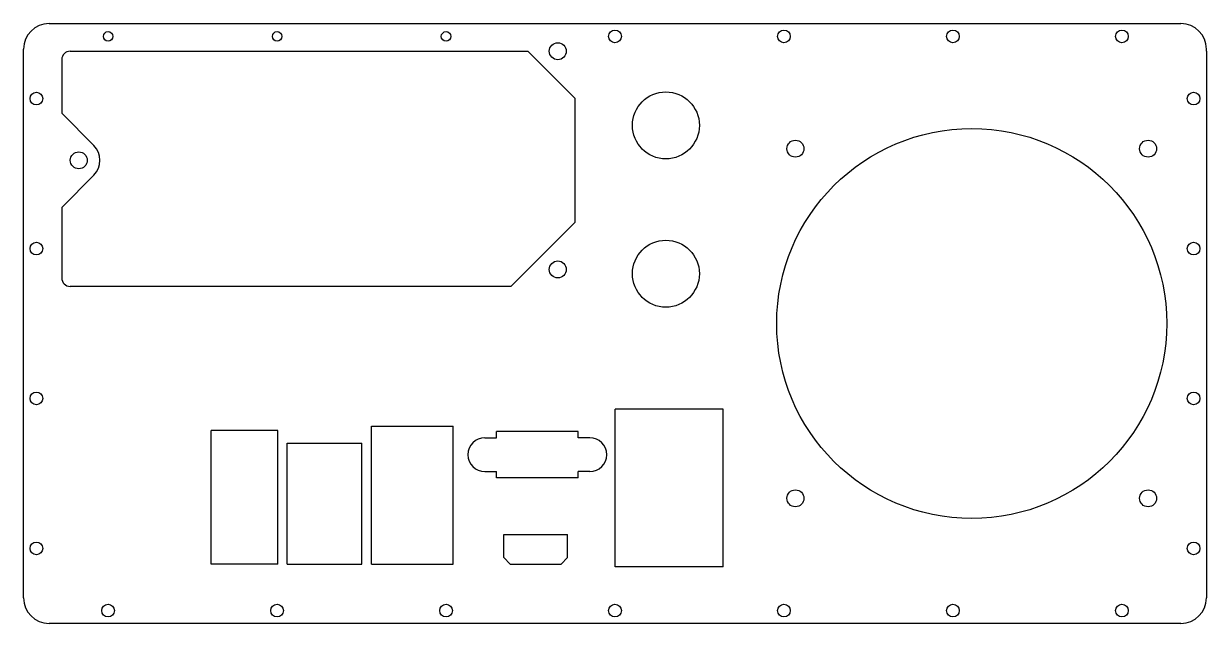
# Model space of a CAD drawing. Header units: millimetres. Extents: x 0 to 279, y 0 to 142.
import ezdxf

# ---------------------------------------------------------------- set-up
doc = ezdxf.new("R2010")
doc.units = ezdxf.units.MM
doc.header["$MEASUREMENT"] = 0

msp = doc.modelspace()

# ---------------------------------------------------------------- linework, layer by layer
for p, q in [((6, 141.5), (273, 141.5)), ((0, 135), (0, 135.5)), ((0, 6), (0, 135)), ((11, 135), (118.93, 135)), ((118.93, 135), (130, 123.93)), ((279, 135), (279, 135.5)), ((279, 135), (279, 6)), ((9, 133), (9, 120.37)), ((130, 123.93), (130, 94.57)), ((9, 120.37), (16.55, 112.77)), ((9, 98.1), (16.55, 105.73)), ((9, 98.1), (9, 81.5)), ((130, 94.57), (114.93, 79.5)), ((114.93, 79.5), (11, 79.5)), ((165.05, 50.55), (139.55, 50.55)), ((139.55, 13.3), (139.55, 50.55)), ((165.05, 13.3), (165.05, 50.55)), ((44.2, 14), (44.2, 45.5)), ((59.95, 45.5), (44.2, 45.5)), ((59.95, 14), (59.95, 45.5)), ((82.05, 14), (82.05, 46.5)), ((82.05, 46.5), (101.3, 46.5)), ((101.3, 14), (101.3, 46.5)), ((130.8, 45.3), (111.55, 45.3)), ((111.55, 43.8), (111.55, 45.3)), ((130.8, 43.8), (130.8, 45.3)), ((62.2, 14), (62.2, 42.5)), ((62.2, 42.5), (79.8, 42.5)), ((79.8, 14), (79.8, 42.5)), ((108.8, 43.8), (111.55, 43.8)), ((133.55, 43.8), (130.8, 43.8)), ((108.8, 35.8), (111.55, 35.8)), ((111.55, 34.3), (111.55, 35.8)), ((130.8, 34.3), (111.55, 34.3)), ((130.8, 34.3), (130.8, 35.8)), ((133.55, 35.8), (130.8, 35.8)), ((113.3, 15.5), (113.3, 21)), ((113.3, 21), (128.3, 21)), ((128.3, 15.5), (128.3, 21)), ((59.95, 14), (44.2, 14)), ((62.2, 14), (79.8, 14)), ((82.05, 14), (101.3, 14)), ((113.3, 15.5), (114.8, 14)), ((114.8, 14), (126.8, 14)), ((126.8, 14), (128.3, 15.5)), ((165.05, 13.3), (139.55, 13.3)), ((273, 0), (6, 0))]:
    msp.add_line(p, q)
for centre, radius in [((19.93, 138.5), 1.12), ((59.79, 138.5), 1.12), ((99.64, 138.5), 1.12), ((139.5, 138.5), 1.5), ((179.36, 138.5), 1.5), ((219.21, 138.5), 1.5), ((259.07, 138.5), 1.5), ((126, 135), 2), ((11, 130.5), 0), ((3, 123.81), 1.5), ((151.5, 117.5), 7.9), ((276, 123.81), 1.5), ((223.65, 70.75), 46), ((182.05, 112), 2), ((265.25, 112), 2), ((13, 109.25), 2), ((3, 88.44), 1.5), ((151.5, 82.5), 7.9), ((276, 88.44), 1.5), ((126, 83.5), 2), ((151.5, 82.5), 0), ((151.5, 82.5), 0), ((138.5, 73.5), 0), ((166.65, 64.5), 0), ((166.65, 64.5), 0), ((3, 53.06), 1.5), ((276, 53.06), 1.5), ((182.05, 29.5), 2), ((265.25, 29.5), 2), ((3, 17.69), 1.5), ((276, 17.69), 1.5), ((19.93, 3), 1.5), ((59.79, 3), 1.5), ((99.64, 3), 1.5), ((139.5, 3), 1.5), ((179.36, 3), 1.5), ((219.21, 3), 1.5), ((259.07, 3), 1.5)]:
    msp.add_circle(centre, radius)
for centre, radius, start, end in [((6, 135.5), 6, 90, 180), ((273, 135.5), 6, 0, 90), ((11, 133), 2, 90, 180), ((13, 109.25), 5, 315.3136, 44.8066), ((11, 81.5), 2, 180, 270), ((108.8, 39.8), 4, 90, 270), ((133.55, 39.8), 4, 270, 90), ((6, 6), 6, 180, 270), ((273, 6), 6, 270, 0)]:
    msp.add_arc(centre, radius, start, end)

doc.saveas('drawing.dxf')
